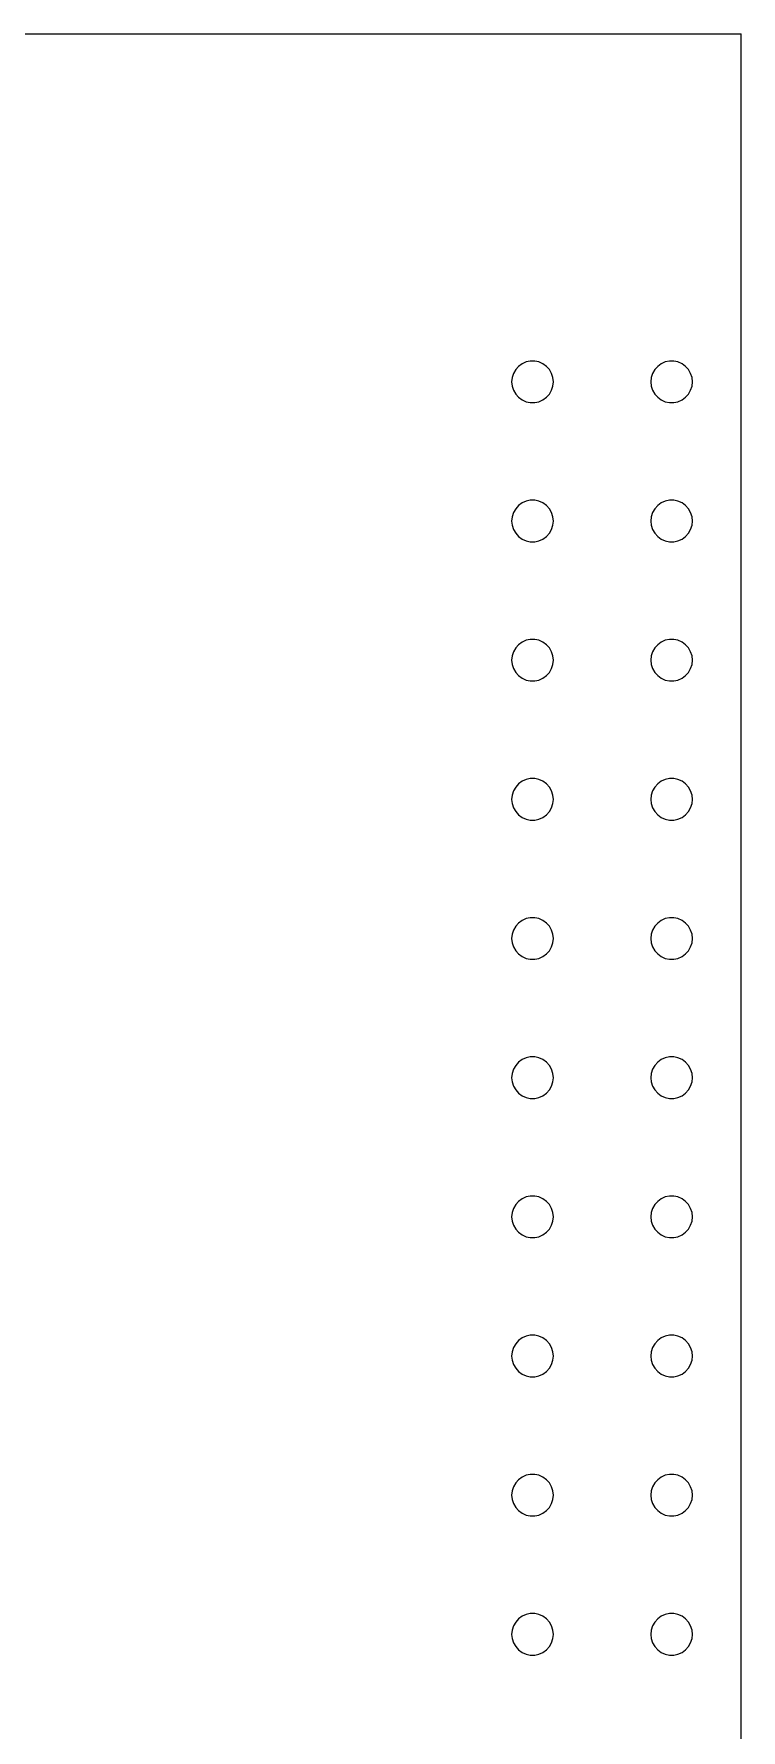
# Model space of a CAD drawing. Header units: metres. Extents: x 0 to 140, y -20 to 220.
# Drawn here: x 89.1 to 140, y 98.1 to 220 of the extents above; entities that cross this region are included whole.
import ezdxf

# ---------------------------------------------------------------- set-up
doc = ezdxf.new("R2010")
doc.units = ezdxf.units.M

msp = doc.modelspace()

# ---------------------------------------------------------------- linework, layer by layer
at = {"lineweight": 0}
for p in [(0, 220), (140, -20)]:
    msp.add_line(p, (140, 220), dxfattribs=at)
for p, q in [((124.25, 196.3), (124, 196.11)), ((124.54, 196.43), (124.25, 196.3)), ((124.84, 196.49), (124.54, 196.43)), ((125.16, 196.49), (124.84, 196.49)), ((125.46, 196.43), (125.16, 196.49)), ((125.75, 196.3), (125.46, 196.43)), ((126, 196.11), (125.75, 196.3)), ((134.25, 196.3), (134, 196.11)), ((134.54, 196.43), (134.25, 196.3)), ((134.84, 196.49), (134.54, 196.43)), ((135.16, 196.49), (134.84, 196.49)), ((135.46, 196.43), (135.16, 196.49)), ((135.75, 196.3), (135.46, 196.43)), ((136, 196.11), (135.75, 196.3)), ((123.53, 195.31), (123.5, 195)), ((123.63, 195.61), (123.53, 195.31)), ((123.79, 195.88), (123.63, 195.61)), ((124, 196.11), (123.79, 195.88)), ((126.21, 195.88), (126, 196.11)), ((126.37, 195.61), (126.21, 195.88)), ((126.47, 195.31), (126.37, 195.61)), ((126.5, 195), (126.47, 195.31)), ((133.53, 195.31), (133.5, 195)), ((133.63, 195.61), (133.53, 195.31)), ((133.79, 195.88), (133.63, 195.61)), ((134, 196.11), (133.79, 195.88)), ((136.21, 195.88), (136, 196.11)), ((136.37, 195.61), (136.21, 195.88)), ((136.47, 195.31), (136.37, 195.61)), ((136.5, 195), (136.47, 195.31)), ((123.5, 195), (123.53, 194.69)), ((123.53, 194.69), (123.63, 194.39)), ((123.63, 194.39), (123.79, 194.12)), ((123.79, 194.12), (124, 193.89)), ((124, 193.89), (124.25, 193.7)), ((125.75, 193.7), (126, 193.89)), ((126, 193.89), (126.21, 194.12)), ((126.21, 194.12), (126.37, 194.39)), ((126.37, 194.39), (126.47, 194.69)), ((126.47, 194.69), (126.5, 195)), ((133.5, 195), (133.53, 194.69)), ((133.53, 194.69), (133.63, 194.39)), ((133.63, 194.39), (133.79, 194.12)), ((133.79, 194.12), (134, 193.89)), ((134, 193.89), (134.25, 193.7)), ((135.75, 193.7), (136, 193.89)), ((136, 193.89), (136.21, 194.12)), ((136.21, 194.12), (136.37, 194.39)), ((136.37, 194.39), (136.47, 194.69)), ((136.47, 194.69), (136.5, 195)), ((124.25, 193.7), (124.54, 193.57)), ((124.54, 193.57), (124.84, 193.51)), ((124.84, 193.51), (125.16, 193.51)), ((125.16, 193.51), (125.46, 193.57)), ((125.46, 193.57), (125.75, 193.7)), ((134.25, 193.7), (134.54, 193.57)), ((134.54, 193.57), (134.84, 193.51)), ((134.84, 193.51), (135.16, 193.51)), ((135.16, 193.51), (135.46, 193.57)), ((135.46, 193.57), (135.75, 193.7)), ((124.84, 186.49), (124.54, 186.43)), ((125.16, 186.49), (124.84, 186.49)), ((125.46, 186.43), (125.16, 186.49)), ((134.84, 186.49), (134.54, 186.43)), ((135.16, 186.49), (134.84, 186.49)), ((135.46, 186.43), (135.16, 186.49)), ((123.53, 185.31), (123.5, 185)), ((123.63, 185.61), (123.53, 185.31)), ((123.79, 185.88), (123.63, 185.61)), ((124, 186.11), (123.79, 185.88)), ((124.25, 186.3), (124, 186.11)), ((124.54, 186.43), (124.25, 186.3)), ((125.75, 186.3), (125.46, 186.43)), ((126, 186.11), (125.75, 186.3)), ((126.21, 185.88), (126, 186.11)), ((126.37, 185.61), (126.21, 185.88)), ((126.47, 185.31), (126.37, 185.61)), ((126.5, 185), (126.47, 185.31)), ((133.53, 185.31), (133.5, 185)), ((133.63, 185.61), (133.53, 185.31)), ((133.79, 185.88), (133.63, 185.61)), ((134, 186.11), (133.79, 185.88)), ((134.25, 186.3), (134, 186.11)), ((134.54, 186.43), (134.25, 186.3)), ((135.75, 186.3), (135.46, 186.43)), ((136, 186.11), (135.75, 186.3)), ((136.21, 185.88), (136, 186.11)), ((136.37, 185.61), (136.21, 185.88)), ((136.47, 185.31), (136.37, 185.61)), ((136.5, 185), (136.47, 185.31)), ((123.5, 185), (123.53, 184.69)), ((123.53, 184.69), (123.63, 184.39)), ((123.63, 184.39), (123.79, 184.12)), ((123.79, 184.12), (124, 183.89)), ((126, 183.89), (126.21, 184.12)), ((126.21, 184.12), (126.37, 184.39)), ((126.37, 184.39), (126.47, 184.69)), ((126.47, 184.69), (126.5, 185)), ((133.5, 185), (133.53, 184.69)), ((133.53, 184.69), (133.63, 184.39)), ((133.63, 184.39), (133.79, 184.12)), ((133.79, 184.12), (134, 183.89)), ((136, 183.89), (136.21, 184.12)), ((136.21, 184.12), (136.37, 184.39)), ((136.37, 184.39), (136.47, 184.69)), ((136.47, 184.69), (136.5, 185)), ((124, 183.89), (124.25, 183.7)), ((124.25, 183.7), (124.54, 183.57)), ((124.54, 183.57), (124.84, 183.51)), ((124.84, 183.51), (125.16, 183.51)), ((125.16, 183.51), (125.46, 183.57)), ((125.46, 183.57), (125.75, 183.7)), ((125.75, 183.7), (126, 183.89)), ((134, 183.89), (134.25, 183.7)), ((134.25, 183.7), (134.54, 183.57)), ((134.54, 183.57), (134.84, 183.51)), ((134.84, 183.51), (135.16, 183.51)), ((135.16, 183.51), (135.46, 183.57)), ((135.46, 183.57), (135.75, 183.7)), ((135.75, 183.7), (136, 183.89)), ((123.63, 175.61), (123.53, 175.31)), ((123.79, 175.88), (123.63, 175.61)), ((124, 176.11), (123.79, 175.88)), ((124.25, 176.3), (124, 176.11)), ((124.54, 176.43), (124.25, 176.3)), ((124.84, 176.49), (124.54, 176.43)), ((125.16, 176.49), (124.84, 176.49)), ((125.46, 176.43), (125.16, 176.49)), ((125.75, 176.3), (125.46, 176.43)), ((126, 176.11), (125.75, 176.3)), ((126.21, 175.88), (126, 176.11)), ((126.37, 175.61), (126.21, 175.88)), ((126.47, 175.31), (126.37, 175.61)), ((133.63, 175.61), (133.53, 175.31)), ((133.79, 175.88), (133.63, 175.61)), ((134, 176.11), (133.79, 175.88)), ((134.25, 176.3), (134, 176.11)), ((134.54, 176.43), (134.25, 176.3)), ((134.84, 176.49), (134.54, 176.43)), ((135.16, 176.49), (134.84, 176.49)), ((135.46, 176.43), (135.16, 176.49)), ((135.75, 176.3), (135.46, 176.43)), ((136, 176.11), (135.75, 176.3)), ((136.21, 175.88), (136, 176.11)), ((136.37, 175.61), (136.21, 175.88)), ((136.47, 175.31), (136.37, 175.61)), ((123.53, 175.31), (123.5, 175)), ((123.5, 175), (123.53, 174.69)), ((123.53, 174.69), (123.63, 174.39)), ((123.63, 174.39), (123.79, 174.12)), ((126.21, 174.12), (126.37, 174.39)), ((126.37, 174.39), (126.47, 174.69)), ((126.5, 175), (126.47, 175.31)), ((126.47, 174.69), (126.5, 175)), ((133.53, 175.31), (133.5, 175)), ((133.5, 175), (133.53, 174.69)), ((133.53, 174.69), (133.63, 174.39)), ((133.63, 174.39), (133.79, 174.12)), ((136.21, 174.12), (136.37, 174.39)), ((136.37, 174.39), (136.47, 174.69)), ((136.5, 175), (136.47, 175.31)), ((136.47, 174.69), (136.5, 175)), ((123.79, 174.12), (124, 173.89)), ((124, 173.89), (124.25, 173.7)), ((124.25, 173.7), (124.54, 173.57)), ((124.54, 173.57), (124.84, 173.51)), ((124.84, 173.51), (125.16, 173.51)), ((125.16, 173.51), (125.46, 173.57)), ((125.46, 173.57), (125.75, 173.7)), ((125.75, 173.7), (126, 173.89)), ((126, 173.89), (126.21, 174.12)), ((133.79, 174.12), (134, 173.89)), ((134, 173.89), (134.25, 173.7)), ((134.25, 173.7), (134.54, 173.57)), ((134.54, 173.57), (134.84, 173.51)), ((134.84, 173.51), (135.16, 173.51)), ((135.16, 173.51), (135.46, 173.57)), ((135.46, 173.57), (135.75, 173.7)), ((135.75, 173.7), (136, 173.89)), ((136, 173.89), (136.21, 174.12)), ((123.79, 165.88), (123.63, 165.61)), ((124, 166.11), (123.79, 165.88)), ((124.25, 166.3), (124, 166.11)), ((124.54, 166.43), (124.25, 166.3)), ((124.84, 166.49), (124.54, 166.43)), ((125.16, 166.49), (124.84, 166.49)), ((125.46, 166.43), (125.16, 166.49)), ((125.75, 166.3), (125.46, 166.43)), ((126, 166.11), (125.75, 166.3)), ((126.21, 165.88), (126, 166.11)), ((126.37, 165.61), (126.21, 165.88)), ((133.79, 165.88), (133.63, 165.61)), ((134, 166.11), (133.79, 165.88)), ((134.25, 166.3), (134, 166.11)), ((134.54, 166.43), (134.25, 166.3)), ((134.84, 166.49), (134.54, 166.43)), ((135.16, 166.49), (134.84, 166.49)), ((135.46, 166.43), (135.16, 166.49)), ((135.75, 166.3), (135.46, 166.43)), ((136, 166.11), (135.75, 166.3)), ((136.21, 165.88), (136, 166.11)), ((136.37, 165.61), (136.21, 165.88)), ((123.53, 165.31), (123.5, 165)), ((123.5, 165), (123.53, 164.69)), ((123.63, 165.61), (123.53, 165.31)), ((123.53, 164.69), (123.63, 164.39)), ((126.47, 165.31), (126.37, 165.61)), ((126.37, 164.39), (126.47, 164.69)), ((126.5, 165), (126.47, 165.31)), ((126.47, 164.69), (126.5, 165)), ((133.53, 165.31), (133.5, 165)), ((133.5, 165), (133.53, 164.69)), ((133.63, 165.61), (133.53, 165.31)), ((133.53, 164.69), (133.63, 164.39)), ((136.47, 165.31), (136.37, 165.61)), ((136.37, 164.39), (136.47, 164.69)), ((136.5, 165), (136.47, 165.31)), ((136.47, 164.69), (136.5, 165)), ((123.63, 164.39), (123.79, 164.12)), ((123.79, 164.12), (124, 163.89)), ((124, 163.89), (124.25, 163.7)), ((124.25, 163.7), (124.54, 163.57)), ((124.54, 163.57), (124.84, 163.51)), ((124.84, 163.51), (125.16, 163.51)), ((125.16, 163.51), (125.46, 163.57)), ((125.46, 163.57), (125.75, 163.7)), ((125.75, 163.7), (126, 163.89)), ((126, 163.89), (126.21, 164.12)), ((126.21, 164.12), (126.37, 164.39)), ((133.63, 164.39), (133.79, 164.12)), ((133.79, 164.12), (134, 163.89)), ((134, 163.89), (134.25, 163.7)), ((134.25, 163.7), (134.54, 163.57)), ((134.54, 163.57), (134.84, 163.51)), ((134.84, 163.51), (135.16, 163.51)), ((135.16, 163.51), (135.46, 163.57)), ((135.46, 163.57), (135.75, 163.7)), ((135.75, 163.7), (136, 163.89)), ((136, 163.89), (136.21, 164.12)), ((136.21, 164.12), (136.37, 164.39)), ((124, 156.11), (123.79, 155.88)), ((124.25, 156.3), (124, 156.11)), ((124.54, 156.43), (124.25, 156.3)), ((124.84, 156.49), (124.54, 156.43)), ((125.16, 156.49), (124.84, 156.49)), ((125.46, 156.43), (125.16, 156.49)), ((125.75, 156.3), (125.46, 156.43)), ((126, 156.11), (125.75, 156.3)), ((126.21, 155.88), (126, 156.11)), ((134, 156.11), (133.79, 155.88)), ((134.25, 156.3), (134, 156.11)), ((134.54, 156.43), (134.25, 156.3)), ((134.84, 156.49), (134.54, 156.43)), ((135.16, 156.49), (134.84, 156.49)), ((135.46, 156.43), (135.16, 156.49)), ((135.75, 156.3), (135.46, 156.43)), ((136, 156.11), (135.75, 156.3)), ((136.21, 155.88), (136, 156.11)), ((123.53, 155.31), (123.5, 155)), ((123.5, 155), (123.53, 154.69)), ((123.63, 155.61), (123.53, 155.31)), ((123.79, 155.88), (123.63, 155.61)), ((126.37, 155.61), (126.21, 155.88)), ((126.47, 155.31), (126.37, 155.61)), ((126.5, 155), (126.47, 155.31)), ((126.47, 154.69), (126.5, 155)), ((133.53, 155.31), (133.5, 155)), ((133.5, 155), (133.53, 154.69)), ((133.63, 155.61), (133.53, 155.31)), ((133.79, 155.88), (133.63, 155.61)), ((136.37, 155.61), (136.21, 155.88)), ((136.47, 155.31), (136.37, 155.61)), ((136.5, 155), (136.47, 155.31)), ((136.47, 154.69), (136.5, 155)), ((123.53, 154.69), (123.63, 154.39)), ((123.63, 154.39), (123.79, 154.12)), ((123.79, 154.12), (124, 153.89)), ((124, 153.89), (124.25, 153.7)), ((124.25, 153.7), (124.54, 153.57)), ((124.54, 153.57), (124.84, 153.51)), ((125.16, 153.51), (125.46, 153.57)), ((125.46, 153.57), (125.75, 153.7)), ((125.75, 153.7), (126, 153.89)), ((126, 153.89), (126.21, 154.12)), ((126.21, 154.12), (126.37, 154.39)), ((126.37, 154.39), (126.47, 154.69)), ((133.53, 154.69), (133.63, 154.39)), ((133.63, 154.39), (133.79, 154.12)), ((133.79, 154.12), (134, 153.89)), ((134, 153.89), (134.25, 153.7)), ((134.25, 153.7), (134.54, 153.57)), ((134.54, 153.57), (134.84, 153.51)), ((135.16, 153.51), (135.46, 153.57)), ((135.46, 153.57), (135.75, 153.7)), ((135.75, 153.7), (136, 153.89)), ((136, 153.89), (136.21, 154.12)), ((136.21, 154.12), (136.37, 154.39)), ((136.37, 154.39), (136.47, 154.69)), ((124.84, 153.51), (125.16, 153.51)), ((134.84, 153.51), (135.16, 153.51)), ((124.25, 146.3), (124, 146.11)), ((124.54, 146.43), (124.25, 146.3)), ((124.84, 146.49), (124.54, 146.43)), ((125.16, 146.49), (124.84, 146.49)), ((125.46, 146.43), (125.16, 146.49)), ((125.75, 146.3), (125.46, 146.43)), ((126, 146.11), (125.75, 146.3)), ((134.25, 146.3), (134, 146.11)), ((134.54, 146.43), (134.25, 146.3)), ((134.84, 146.49), (134.54, 146.43)), ((135.16, 146.49), (134.84, 146.49)), ((135.46, 146.43), (135.16, 146.49)), ((135.75, 146.3), (135.46, 146.43)), ((136, 146.11), (135.75, 146.3)), ((123.53, 145.31), (123.5, 145)), ((123.63, 145.61), (123.53, 145.31)), ((123.79, 145.88), (123.63, 145.61)), ((124, 146.11), (123.79, 145.88)), ((126.21, 145.88), (126, 146.11)), ((126.37, 145.61), (126.21, 145.88)), ((126.47, 145.31), (126.37, 145.61)), ((126.5, 145), (126.47, 145.31)), ((133.53, 145.31), (133.5, 145)), ((133.63, 145.61), (133.53, 145.31)), ((133.79, 145.88), (133.63, 145.61)), ((134, 146.11), (133.79, 145.88)), ((136.21, 145.88), (136, 146.11)), ((136.37, 145.61), (136.21, 145.88)), ((136.47, 145.31), (136.37, 145.61)), ((136.5, 145), (136.47, 145.31)), ((123.5, 145), (123.53, 144.69)), ((123.53, 144.69), (123.63, 144.39)), ((123.63, 144.39), (123.79, 144.12)), ((123.79, 144.12), (124, 143.89)), ((124, 143.89), (124.25, 143.7)), ((125.75, 143.7), (126, 143.89)), ((126, 143.89), (126.21, 144.12)), ((126.21, 144.12), (126.37, 144.39)), ((126.37, 144.39), (126.47, 144.69)), ((126.47, 144.69), (126.5, 145)), ((133.5, 145), (133.53, 144.69)), ((133.53, 144.69), (133.63, 144.39)), ((133.63, 144.39), (133.79, 144.12)), ((133.79, 144.12), (134, 143.89)), ((134, 143.89), (134.25, 143.7)), ((135.75, 143.7), (136, 143.89)), ((136, 143.89), (136.21, 144.12)), ((136.21, 144.12), (136.37, 144.39)), ((136.37, 144.39), (136.47, 144.69)), ((136.47, 144.69), (136.5, 145)), ((124.25, 143.7), (124.54, 143.57)), ((124.54, 143.57), (124.84, 143.51)), ((124.84, 143.51), (125.16, 143.51)), ((125.16, 143.51), (125.46, 143.57)), ((125.46, 143.57), (125.75, 143.7)), ((134.25, 143.7), (134.54, 143.57)), ((134.54, 143.57), (134.84, 143.51)), ((134.84, 143.51), (135.16, 143.51)), ((135.16, 143.51), (135.46, 143.57)), ((135.46, 143.57), (135.75, 143.7)), ((123.53, 135.31), (123.5, 135)), ((123.63, 135.61), (123.53, 135.31)), ((123.79, 135.88), (123.63, 135.61)), ((124, 136.11), (123.79, 135.88)), ((124.25, 136.3), (124, 136.11)), ((124.54, 136.43), (124.25, 136.3)), ((124.84, 136.49), (124.54, 136.43)), ((125.16, 136.49), (124.84, 136.49)), ((125.46, 136.43), (125.16, 136.49)), ((125.75, 136.3), (125.46, 136.43)), ((126, 136.11), (125.75, 136.3)), ((126.21, 135.88), (126, 136.11)), ((126.37, 135.61), (126.21, 135.88)), ((126.47, 135.31), (126.37, 135.61)), ((126.5, 135), (126.47, 135.31)), ((133.53, 135.31), (133.5, 135)), ((133.63, 135.61), (133.53, 135.31)), ((133.79, 135.88), (133.63, 135.61)), ((134, 136.11), (133.79, 135.88)), ((134.25, 136.3), (134, 136.11)), ((134.54, 136.43), (134.25, 136.3)), ((134.84, 136.49), (134.54, 136.43)), ((135.16, 136.49), (134.84, 136.49)), ((135.46, 136.43), (135.16, 136.49)), ((135.75, 136.3), (135.46, 136.43)), ((136, 136.11), (135.75, 136.3)), ((136.21, 135.88), (136, 136.11)), ((136.37, 135.61), (136.21, 135.88)), ((136.47, 135.31), (136.37, 135.61)), ((136.5, 135), (136.47, 135.31)), ((123.5, 135), (123.53, 134.69)), ((123.53, 134.69), (123.63, 134.39)), ((123.63, 134.39), (123.79, 134.12)), ((123.79, 134.12), (124, 133.89)), ((126, 133.89), (126.21, 134.12)), ((126.21, 134.12), (126.37, 134.39)), ((126.37, 134.39), (126.47, 134.69)), ((126.47, 134.69), (126.5, 135)), ((133.5, 135), (133.53, 134.69)), ((133.53, 134.69), (133.63, 134.39)), ((133.63, 134.39), (133.79, 134.12)), ((133.79, 134.12), (134, 133.89)), ((136, 133.89), (136.21, 134.12)), ((136.21, 134.12), (136.37, 134.39)), ((136.37, 134.39), (136.47, 134.69)), ((136.47, 134.69), (136.5, 135)), ((124, 133.89), (124.25, 133.7)), ((124.25, 133.7), (124.54, 133.57)), ((124.54, 133.57), (124.84, 133.51)), ((124.84, 133.51), (125.16, 133.51)), ((125.16, 133.51), (125.46, 133.57)), ((125.46, 133.57), (125.75, 133.7)), ((125.75, 133.7), (126, 133.89)), ((134, 133.89), (134.25, 133.7)), ((134.25, 133.7), (134.54, 133.57)), ((134.54, 133.57), (134.84, 133.51)), ((134.84, 133.51), (135.16, 133.51)), ((135.16, 133.51), (135.46, 133.57)), ((135.46, 133.57), (135.75, 133.7)), ((135.75, 133.7), (136, 133.89)), ((123.63, 125.61), (123.53, 125.31)), ((123.79, 125.88), (123.63, 125.61)), ((124, 126.11), (123.79, 125.88)), ((124.25, 126.3), (124, 126.11)), ((124.54, 126.43), (124.25, 126.3)), ((124.84, 126.49), (124.54, 126.43)), ((125.16, 126.49), (124.84, 126.49)), ((125.46, 126.43), (125.16, 126.49)), ((125.75, 126.3), (125.46, 126.43)), ((126, 126.11), (125.75, 126.3)), ((126.21, 125.88), (126, 126.11)), ((126.37, 125.61), (126.21, 125.88)), ((126.47, 125.31), (126.37, 125.61)), ((133.63, 125.61), (133.53, 125.31)), ((133.79, 125.88), (133.63, 125.61)), ((134, 126.11), (133.79, 125.88)), ((134.25, 126.3), (134, 126.11)), ((134.54, 126.43), (134.25, 126.3)), ((134.84, 126.49), (134.54, 126.43)), ((135.16, 126.49), (134.84, 126.49)), ((135.46, 126.43), (135.16, 126.49)), ((135.75, 126.3), (135.46, 126.43)), ((136, 126.11), (135.75, 126.3)), ((136.21, 125.88), (136, 126.11)), ((136.37, 125.61), (136.21, 125.88)), ((136.47, 125.31), (136.37, 125.61)), ((123.53, 125.31), (123.5, 125)), ((123.5, 125), (123.53, 124.69)), ((123.53, 124.69), (123.63, 124.39)), ((123.63, 124.39), (123.79, 124.12)), ((126.21, 124.12), (126.37, 124.39)), ((126.37, 124.39), (126.47, 124.69)), ((126.5, 125), (126.47, 125.31)), ((126.47, 124.69), (126.5, 125)), ((133.53, 125.31), (133.5, 125)), ((133.5, 125), (133.53, 124.69)), ((133.53, 124.69), (133.63, 124.39)), ((133.63, 124.39), (133.79, 124.12)), ((136.21, 124.12), (136.37, 124.39)), ((136.37, 124.39), (136.47, 124.69)), ((136.5, 125), (136.47, 125.31)), ((136.47, 124.69), (136.5, 125)), ((123.79, 124.12), (124, 123.89)), ((124, 123.89), (124.25, 123.7)), ((124.25, 123.7), (124.54, 123.57)), ((124.54, 123.57), (124.84, 123.51)), ((124.84, 123.51), (125.16, 123.51)), ((125.16, 123.51), (125.46, 123.57)), ((125.46, 123.57), (125.75, 123.7)), ((125.75, 123.7), (126, 123.89)), ((126, 123.89), (126.21, 124.12)), ((133.79, 124.12), (134, 123.89)), ((134, 123.89), (134.25, 123.7)), ((134.25, 123.7), (134.54, 123.57)), ((134.54, 123.57), (134.84, 123.51)), ((134.84, 123.51), (135.16, 123.51)), ((135.16, 123.51), (135.46, 123.57)), ((135.46, 123.57), (135.75, 123.7)), ((135.75, 123.7), (136, 123.89)), ((136, 123.89), (136.21, 124.12)), ((123.79, 115.88), (123.63, 115.61)), ((124, 116.11), (123.79, 115.88)), ((124.25, 116.3), (124, 116.11)), ((124.54, 116.43), (124.25, 116.3)), ((124.84, 116.49), (124.54, 116.43)), ((125.16, 116.49), (124.84, 116.49)), ((125.46, 116.43), (125.16, 116.49)), ((125.75, 116.3), (125.46, 116.43)), ((126, 116.11), (125.75, 116.3)), ((126.21, 115.88), (126, 116.11)), ((126.37, 115.61), (126.21, 115.88)), ((133.79, 115.88), (133.63, 115.61)), ((134, 116.11), (133.79, 115.88)), ((134.25, 116.3), (134, 116.11)), ((134.54, 116.43), (134.25, 116.3)), ((134.84, 116.49), (134.54, 116.43)), ((135.16, 116.49), (134.84, 116.49)), ((135.46, 116.43), (135.16, 116.49)), ((135.75, 116.3), (135.46, 116.43)), ((136, 116.11), (135.75, 116.3)), ((136.21, 115.88), (136, 116.11)), ((136.37, 115.61), (136.21, 115.88)), ((123.53, 115.31), (123.5, 115)), ((123.5, 115), (123.53, 114.69)), ((123.63, 115.61), (123.53, 115.31)), ((123.53, 114.69), (123.63, 114.39)), ((126.47, 115.31), (126.37, 115.61)), ((126.37, 114.39), (126.47, 114.69)), ((126.5, 115), (126.47, 115.31)), ((126.47, 114.69), (126.5, 115)), ((133.53, 115.31), (133.5, 115)), ((133.5, 115), (133.53, 114.69)), ((133.63, 115.61), (133.53, 115.31)), ((133.53, 114.69), (133.63, 114.39)), ((136.47, 115.31), (136.37, 115.61)), ((136.37, 114.39), (136.47, 114.69)), ((136.5, 115), (136.47, 115.31)), ((136.47, 114.69), (136.5, 115)), ((123.63, 114.39), (123.79, 114.12)), ((123.79, 114.12), (124, 113.89)), ((124, 113.89), (124.25, 113.7)), ((124.25, 113.7), (124.54, 113.57)), ((124.54, 113.57), (124.84, 113.51)), ((124.84, 113.51), (125.16, 113.51)), ((125.16, 113.51), (125.46, 113.57)), ((125.46, 113.57), (125.75, 113.7)), ((125.75, 113.7), (126, 113.89)), ((126, 113.89), (126.21, 114.12)), ((126.21, 114.12), (126.37, 114.39)), ((133.63, 114.39), (133.79, 114.12)), ((133.79, 114.12), (134, 113.89)), ((134, 113.89), (134.25, 113.7)), ((134.25, 113.7), (134.54, 113.57)), ((134.54, 113.57), (134.84, 113.51)), ((134.84, 113.51), (135.16, 113.51)), ((135.16, 113.51), (135.46, 113.57)), ((135.46, 113.57), (135.75, 113.7)), ((135.75, 113.7), (136, 113.89)), ((136, 113.89), (136.21, 114.12)), ((136.21, 114.12), (136.37, 114.39)), ((124, 106.11), (123.79, 105.88)), ((124.25, 106.3), (124, 106.11)), ((124.54, 106.43), (124.25, 106.3)), ((124.84, 106.49), (124.54, 106.43)), ((125.16, 106.49), (124.84, 106.49)), ((125.46, 106.43), (125.16, 106.49)), ((125.75, 106.3), (125.46, 106.43)), ((126, 106.11), (125.75, 106.3)), ((126.21, 105.88), (126, 106.11)), ((134, 106.11), (133.79, 105.88)), ((134.25, 106.3), (134, 106.11)), ((134.54, 106.43), (134.25, 106.3)), ((134.84, 106.49), (134.54, 106.43)), ((135.16, 106.49), (134.84, 106.49)), ((135.46, 106.43), (135.16, 106.49)), ((135.75, 106.3), (135.46, 106.43)), ((136, 106.11), (135.75, 106.3)), ((136.21, 105.88), (136, 106.11)), ((123.53, 105.31), (123.5, 105)), ((123.5, 105), (123.53, 104.69)), ((123.63, 105.61), (123.53, 105.31)), ((123.79, 105.88), (123.63, 105.61)), ((126.37, 105.61), (126.21, 105.88)), ((126.47, 105.31), (126.37, 105.61)), ((126.5, 105), (126.47, 105.31)), ((126.47, 104.69), (126.5, 105)), ((133.53, 105.31), (133.5, 105)), ((133.5, 105), (133.53, 104.69)), ((133.63, 105.61), (133.53, 105.31)), ((133.79, 105.88), (133.63, 105.61)), ((136.37, 105.61), (136.21, 105.88)), ((136.47, 105.31), (136.37, 105.61)), ((136.5, 105), (136.47, 105.31)), ((136.47, 104.69), (136.5, 105)), ((123.53, 104.69), (123.63, 104.39)), ((123.63, 104.39), (123.79, 104.12)), ((123.79, 104.12), (124, 103.89)), ((124, 103.89), (124.25, 103.7)), ((124.25, 103.7), (124.54, 103.57)), ((125.46, 103.57), (125.75, 103.7)), ((125.75, 103.7), (126, 103.89)), ((126, 103.89), (126.21, 104.12)), ((126.21, 104.12), (126.37, 104.39)), ((126.37, 104.39), (126.47, 104.69)), ((133.53, 104.69), (133.63, 104.39)), ((133.63, 104.39), (133.79, 104.12)), ((133.79, 104.12), (134, 103.89)), ((134, 103.89), (134.25, 103.7)), ((134.25, 103.7), (134.54, 103.57)), ((135.46, 103.57), (135.75, 103.7)), ((135.75, 103.7), (136, 103.89)), ((136, 103.89), (136.21, 104.12)), ((136.21, 104.12), (136.37, 104.39)), ((136.37, 104.39), (136.47, 104.69)), ((124.54, 103.57), (124.84, 103.51)), ((124.84, 103.51), (125.16, 103.51)), ((125.16, 103.51), (125.46, 103.57)), ((134.54, 103.57), (134.84, 103.51)), ((134.84, 103.51), (135.16, 103.51)), ((135.16, 103.51), (135.46, 103.57))]:
    msp.add_line(p, q)

doc.saveas('drawing.dxf')
